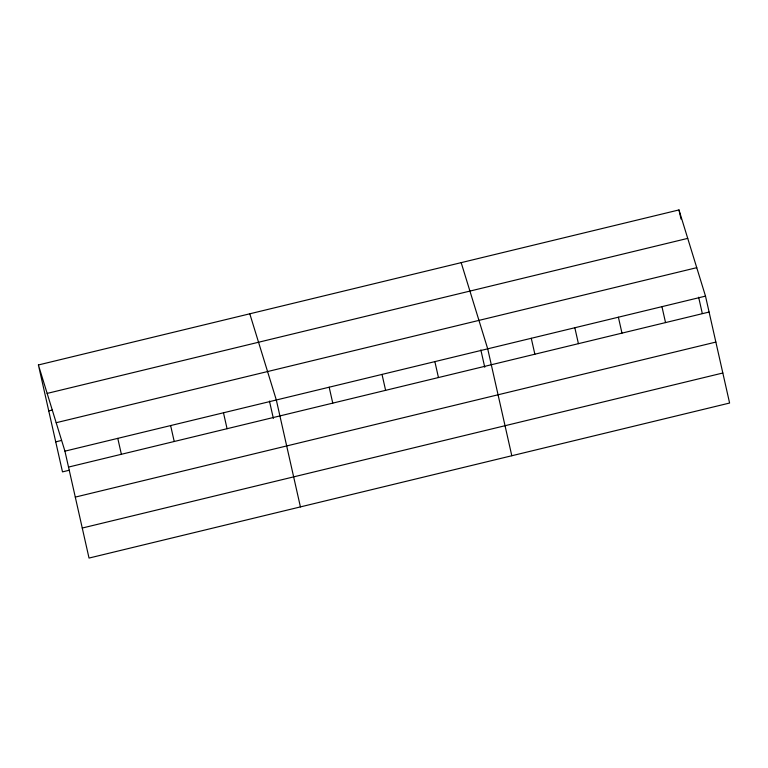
<?xml version="1.0" encoding="UTF-8"?>
<svg xmlns="http://www.w3.org/2000/svg" width="768" height="768" viewBox="0 0 768 768"><rect width="100%" height="100%" fill="white"/><g stroke="black" fill="none" stroke-linecap="round" stroke-linejoin="round"><path stroke-width="1.15" d="M38.4 364.963L678.97 209.933L705.504 296.122L729.6 403.037L89.03 558.067L64.934 451.152L38.4 364.963L62.496 471.878L69.389 470.208M47.155 393.408L687.725 238.378M48.758 410.909L52.205 410.074M56.179 422.717L696.749 267.677M55.728 441.85L61.469 440.458M64.934 451.152L705.504 296.122M68.525 467.078L709.094 312.048M75.293 497.107L715.862 342.077M82.262 528.038L722.832 373.008M461.174 262.646L487.709 348.835L511.805 455.75M249.792 313.805L276.326 399.994L300.422 506.909M678.97 209.933L681.014 219.034M698.64 297.216L702.278 313.382M661.949 306.672L665.539 322.589M618.394 317.213L621.974 333.13M574.829 327.754L578.419 343.67M531.274 338.294L534.864 354.221M480.845 349.92L484.752 367.248M434.87 361.622L438.451 377.549M382.022 374.419L385.613 390.336M329.174 387.206L332.765 403.133M269.453 401.078L273.36 418.406M223.478 412.79L227.069 428.707M170.63 425.578L174.221 441.494M117.782 438.365L121.373 454.291"/></g></svg>
